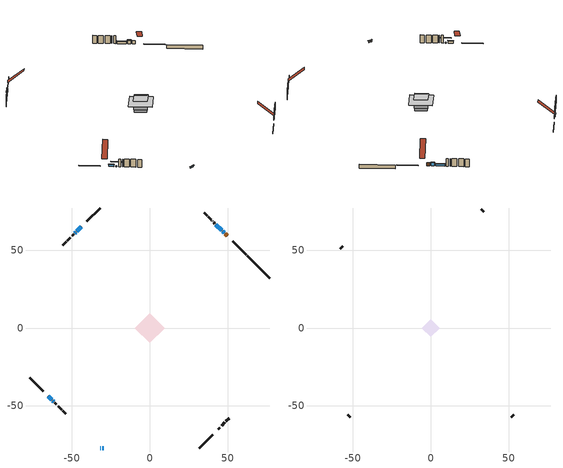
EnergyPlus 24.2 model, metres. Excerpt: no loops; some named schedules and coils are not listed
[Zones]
conditioned space
 floor outside (Floor1 construction): -1.64,0 0,1.64 1.64,0 0,-1.64 z0.91
 floor adiabatic (AdiabaticFloorConstruction): -9.57,0 0,9.57 9.57,0 0,-9.57 z3.35
 floor foundation (Slab1 construction): -5.02,0 0,5.02 5.02,0 0,-5.02 z-1.5
 floor foundation (Slab2 construction): -5.4,0 0,5.4 5.4,0 0,-5.4 z0
 wall outside (RimJoist1 construction): 31.9,-77.02 40.49,-68.43 / -77.02,-31.9 -68.43,-40.49 / -31.9,77.02 -40.49,68.43 / 61.82,47.1 53.23,55.69 z0.91:1.21
 wall outside (AdiabaticWallConstruction 1): 49.8,59.13 48.49,60.43 z0.91:2.94
 wall outside (AdiabaticWallConstruction): -31.9,-77.02 -31.34,-77.02 z0.91:1.73; 47.84,61.09 46.76,62.16 z0.91:2.97; -43.93,64.99 -46.8,62.12 / -64.99,-43.93 -62.84,-46.08 / 46.1,62.82 42.51,66.41 z0.91:2.13; -47.45,61.47 -48.03,60.89 / -62.19,-46.74 -61.61,-47.32 z0.91:1.42; -30.42,-77.02 -29.5,-77.02 z0.91:1.83
 wall outside (Wall1 construction): 43.93,-64.99 44.86,-64.06 / -60.95,-47.97 -60.02,-48.9 / -48.69,60.23 -49.62,59.3 / 41.86,67.07 40.92,68 z0.91:5.79
 wall outside (Wall2 construction): 45.52,-63.41 45.6,-63.32 / -59.36,-49.56 -59.28,-49.65 / -50.28,58.65 -50.36,58.56 / 40.27,68.65 40.18,68.74 z0.91:5.79
 wall outside (Wall3 construction): 46.26,-62.66 48.27,-60.65 / -58.62,-50.3 -56.61,-52.31 / -51.02,57.9 -53.03,55.89 / 39.52,69.4 37.51,71.41 z0.91:5.79
 wall outside (Wall4 construction): 48.93,-59.99 50.96,-57.96 / -55.95,-52.97 -53.92,-55.01 / -53.69,55.23 -55.72,53.2 / 36.86,72.07 34.82,74.1 z0.91:5.79
 wall foundation (FoundationWall1 construction): 77.02,31.9 62.48,46.44 z-1.5:0.91
 window (WindowConstruction 6): -31.9,-77.02 -31.34,-77.02 z0.91:1.72
 window (WindowConstruction 3): 47.84,61.09 46.76,62.16 z0.91:2.97
 window (WindowConstruction 4): -43.93,64.99 -46.8,62.12 z0.91:2.13
 window (WindowConstruction 5): -47.46,61.47 -48.03,60.89 z0.91:1.42
 window (WindowConstruction 7): -30.42,-77.02 -29.5,-77.02 z0.91:1.82
 window (WindowConstruction): -64.99,-43.93 -62.84,-46.08 z0.91:2.13
 window (WindowConstruction 1): -62.18,-46.74 -61.61,-47.31 z0.91:1.42
 window (WindowConstruction 2): 46.1,62.82 42.51,66.41 z0.91:2.13
 door (Door): 49.8,59.13 48.49,60.43 z0.91:2.94
 ceiling adiabatic (AdiabaticFloorConstruction): 0,-9.57 9.57,0 0,9.57 -9.57,0 z3.35
attic - vented
 floor to conditioned space (Floor2 construction Reversed): -5.65,0 0,5.65 5.65,0 0,-5.65 z5.79; -5.05,0 0,5.05 5.05,0 0,-5.05 z5.79
 wall outside (Wall5 construction): 51.62,-57.3 53.23,-55.7 / -53.26,-55.66 -51.65,-57.27 / -56.38,52.54 -57.99,50.94 / 34.16,74.76 32.56,76.36 z0.91:5.79
 roof outside (Roof1 construction): 43.27,-65.65,5.79 36.74,-59.12,13.48 34.62,-61.25,13.48 41.15,-67.78,5.79; -65.65,-43.27,5.79 -59.12,-36.74,13.48 -61.25,-34.62,13.48 -67.78,-41.15,5.79; -43.27,65.65,5.79 -36.74,59.12,13.48 -34.62,61.25,13.48 -41.15,67.78,5.79; 50.45,58.47,5.79 43.92,51.94,13.48 46.05,49.82,13.48 52.58,56.35,5.79
shading: -31.05,-77.02 -32.2,-77.02 -32.2,-77.32 -31.05,-77.32 z2.02; 46.55,62.37 48.05,60.87 48.37,61.2 46.87,62.7 z3.27; -47.01,61.91 -43.72,65.21 -44.04,65.53 -47.34,62.24 z2.43; -49.97,58.95 -45.52,63.4 -45.84,63.73 -50.29,59.28 z4.16; -29.2,-77.02 -30.71,-77.02 -30.71,-77.32 -29.2,-77.32 z2.12; -62.63,-46.29 -65.21,-43.72 -65.53,-44.04 -62.96,-46.62 z2.43; -59.67,-49.25 -64.12,-44.8 -64.45,-45.13 -60,-49.58 z4.16; 42.3,66.62 46.31,62.61 46.64,62.93 42.63,66.95 z2.43
[Building]
Building 1: Terrain=Suburbs
[Site:Location]
Montreal Mirabel Intl AP_QC: Latitude {deg}=45.68; Longitude {deg}=-74.03; Time Zone {hr}=-5; Elevation {m}=82; Keep Site Location Information=Yes
[Site:GroundTemperature:Shallow]
0.642858, -1.75623, -1.94836, -0.80987, 3.76054, 8.30966, 12.2535, 14.7518, 14.9641, 12.9321, 9.08883, 4.67926
[Site:WaterMainsTemperature]
Calculation Method=Schedule; Temperature Schedule=mains temperature schedule
[Material] Roughness=Rough; Thermal Absorptance=0.9
Name | Thickness {m} | Conductivity {W/m-K} | Density {kg/m3} | Specific Heat {J/kg-K} | Solar Absorptance | Visible Absorptance
asphalt or fiberglass shingles | 0.00635 | 0.162714 | 1121.4 | 1465.45 | 0.84 | 0.84
ceiling stud and cavity | 0.1397 | 0.0760664 | 65.682 | 1177.47 | 0.7 | 0.7
concrete 4.0 in. | 0.1016 | 1.803125 | 2242.8 | 837.4 | 0.7 | 0.7
concrete 8.0 in. | 0.2032 | 1.803125 | 2242.8 | 837.4 | 0.7 | 0.7
door material | 0.04445 | 0.0451087 | 512.64 | 1214.23 | 0.7 | 0.7
exterior vertical ins | 0.0410211 | 0.029427 | 32.04 | 1214.23 | 0.7 | 0.7
floor covering | 0.0127 | 0.0433444 | 54.468 | 1339.84 | 0.6 | 0.6
floor rigid ins | 0.103632 | 0.029427 | 32.04 | 1214.23 | 0.7 | 0.7
floor rigid ins 1; wall rigid ins 1 | 0.512978 | 0.029427 | 32.04 | 1214.23 | 0.7 | 0.7
floor stud and cavity | 0.1397 | 0.240273 | 92.3553 | 1139.71 | 0.7 | 0.7
floor stud and cavity 1 | 0.1397 | 1.75129 | 37.0049 | 1207.88 | 0.7 | 0.7
furniture material conditioned space 1 | 0.1524 | 0.115458 | 640.8 | 1214.23 | 0.6 | 0.6
gypsum board | 0.0127 | 0.160291 | 801 | 837.4 | 0.6 | 0.6
gypsum board 1 | 0.0127 | 0.160291 | 801 | 837.4 | 0.7 | 0.7
osb sheathing 0.5 in. | 0.0127 | 0.115458 | 512.64 | 1214.23 | 0.7 | 0.7
osb sheathing 0.75 in. | 0.01905 | 0.115458 | 512.64 | 1214.23 | 0.7 | 0.7
osb sheathing 2.0 in. | 0.0508 | 0.115458 | 512.64 | 1214.23 | 0.7 | 0.7
rim joist rigid ins; wall rigid ins | 0.051816 | 0.029427 | 32.04 | 1214.23 | 0.7 | 0.7
rim joist stud and cavity | 0.0508 | 0.0380316 | 125.044 | 1163.47 | 0.6 | 0.6
wall stud and cavity | 0.1397 | 0.158362 | 139.0536 | 1170.24 | 0.7 | 0.7
wall stud and cavity 1 | 0.1397 | 0.374252 | 139.0536 | 1170.24 | 0.7 | 0.7
wall stud and cavity 2 | 0.1397 | 0.157419 | 139.0536 | 1170.24 | 0.7 | 0.7
wall stud and cavity 3 | 0.1397 | 0.157732 | 139.0536 | 1170.24 | 0.7 | 0.7
wall stud and cavity 4 | 0.0889 | 6.1454 | 50.32683 | 1063.81 | 0.6 | 0.6
wall stud and cavity 5 | 0.0889 | 0.380278 | 52.3479 | 1209.89 | 0.7 | 0.7
wall stud and cavity 6 | 0.0889 | 0.391764 | 83.0341 | 1211.67 | 0.7 | 0.7
wood siding | 0.0254 | 0.102417 | 544.68 | 1172.36 | 0 | 0
wood siding 1 | 0.00254 | 0.102417 | 544.68 | 1172.36 | 0 | 0
wood siding 2; wood siding 3; wood siding 4 | 0.0254 | 0.102417 | 544.68 | 1172.36 | 0.7 | 0.7
[WindowMaterial:SimpleGlazingSystem]
Name | U-Factor {W/m2-K} | Solar Heat Gain Coefficient
WindowMaterial | 2.94518 | 0.59
WindowMaterial 1 | 3.01672 | 0.47
WindowMaterial 2 | 2.90203 | 0.65
WindowMaterial 3 | 2.99117 | 0.59
WindowMaterial 4 | 3.00764 | 0.58
[Construction]
AdiabaticFloorConstruction: floor stud and cavity 1, floor rigid ins 1, osb sheathing 0.75 in., floor covering
AdiabaticWallConstruction: wood siding 3, wall rigid ins 1, wall stud and cavity 5, gypsum board
AdiabaticWallConstruction 1: wood siding 4, wall rigid ins 1, wall stud and cavity 5, gypsum board
Door: door material
Floor1 construction: floor stud and cavity, floor rigid ins, osb sheathing 0.75 in., floor covering
Floor2 construction Reversed: gypsum board, ceiling stud and cavity
FoundationWall1 construction: concrete 8.0 in., gypsum board 1
furniture construction conditioned space 1: furniture material conditioned space 1
PartitionWallConstruction: gypsum board, wall stud and cavity 6, gypsum board
RimJoist1 construction: wood siding 2, rim joist rigid ins, osb sheathing 2.0 in., rim joist stud and cavity
Roof1 construction: asphalt or fiberglass shingles
Slab1 construction; Slab2 construction: concrete 4.0 in.
Wall1 construction: wood siding, wall rigid ins, osb sheathing 0.5 in., wall stud and cavity, gypsum board
Wall2 construction: wood siding, wall rigid ins, osb sheathing 0.5 in., wall stud and cavity 1, gypsum board
Wall3 construction: wood siding, wall rigid ins, osb sheathing 0.5 in., wall stud and cavity 2, gypsum board
Wall4 construction: wood siding, wall rigid ins, osb sheathing 0.5 in., wall stud and cavity 3, gypsum board
Wall5 construction: wood siding 1, wall stud and cavity 4
WindowConstruction; WindowConstruction 2; WindowConstruction 4: WindowMaterial
WindowConstruction 1; WindowConstruction 5: WindowMaterial 1
WindowConstruction 3: WindowMaterial 2
WindowConstruction 6: WindowMaterial 3
WindowConstruction 7: WindowMaterial 4
[Zone] Multiplier=1; Part of Total Floor Area=Yes
Name | Volume {m3}
attic - vented | 131.377
conditioned space | 583.9
[Space]
Name | Zone | Volume {m3}
attic - vented 1 | attic - vented | 131.377
conditioned space 1 | conditioned space | 583.9
[ZoneInfiltration:EffectiveLeakageArea]
infil attic - vented 1: Zone or Space=attic - vented 1; Schedule=Always On Discrete; Effective Air Leakage Area {cm2}=5302.15; Stack Coefficient=0.000874142; Wind Coefficient=1.99761e-05
[ZoneMixing]
whole house fan mix: Zone or Space=attic - vented; Schedule=Always On Continuous; Design Flow Rate Calculation Method=Flow/Zone; Design Flow Rate {m3/s}=0; Source Zone or Space=conditioned space
[SurfaceProperty:ExposedFoundationPerimeter] Exposed Perimeter Calculation Method=TotalExposedPerimeter
Name | Total Exposed Perimeter {m}
Slab1 | 20.565
Slab2 | 22.546
[InternalMass] Zone or ZoneList=conditioned space; Space or SpaceList=conditioned space 1
Name | Construction | Surface Area {m2}
furniture mass conditioned space 1 | furniture construction conditioned space 1 | 118.946
partition wall mass | PartitionWallConstruction | 297.366
[Lights]
interior lighting: Zone or ZoneList or Space or SpaceList=conditioned space 1; Schedule=interior lighting schedule; Design Level Calculation Method=LightingLevel; Lighting Level {W}=343.2; Return Air Fraction=0; Fraction Radiant=0.6; Fraction Visible=0.2; Fraction Replaceable=1
[People]
occupants: Zone or ZoneList or Space or SpaceList=conditioned space 1; Number of People Schedule=occupants schedule; Number of People Calculation Method=People; Number of People=3; Fraction Radiant=0.314171; Sensible Heat Fraction=0.56303; Activity Level Schedule=occupants activity schedule; Carbon Dioxide Generation Rate {m3/s-W}=0; Enable ASHRAE 55 Comfort Warnings=No; Mean Radiant Temperature Calculation Type=EnclosureAveraged
[ElectricEquipment] Zone or ZoneList or Space or SpaceList=conditioned space 1; Design Level Calculation Method=EquipmentLevel
Name | Schedule | Design Level {W} | Fraction Latent | Fraction Radiant | Fraction Lost
clothes dryer | clothes dryer schedule | 140.772 | 0.015 | 0.081 | 0.85
clothes washer | clothes washer schedule | 32.1985 | 0.03 | 0.162 | 0.7
cooking range | cooking range schedule | 215.147 | 0.08 | 0.432 | 0.2
dishwasher | dishwasher schedule | 66.8632 | 0.3 | 0.18 | 0.4
fridge | fridge schedule | 72.9452 | 0 | 0.6 | 0
mech vent house fan | mech vent house fan schedule | 125 | 0 | 0 | 0.5
mech vent house fan cfis | mech vent house fan cfis schedule | 0 | 0 | 0 | 0
misc plug loads | misc plug loads schedule | 494.7 | 0.045 | 0.513 | 0.1
whole house fan | Always On Discrete | 0 | 0 | 0 | 1
[OtherEquipment] Zone or ZoneList or Space or SpaceList=conditioned space 1; Design Level Calculation Method=EquipmentLevel
Name | Fuel Type | Schedule | Design Level {W} | Fraction Latent | Fraction Radiant | Fraction Lost
clothes dryer 1 | Electricity | clothes dryer schedule | 0 | 0.015 | 0.081 | 0.85
cooking range 1 | Electricity | cooking range schedule | 0 | 0.08 | 0.432 | 0.2
general water use latent | None | general water use schedule | 62.594 | 1 | 0 | 0
general water use sensible | None | general water use schedule | -61.6891 | 0 | 0.6 | 0
mech vent house fan latent load | None | Always On Discrete | 0 | 1 | 0 | 0
mech vent house fan sensible load | None | Always On Discrete | 0 | 0 | 0 | 0
water heater energy adjustment1 | Electricity | Always On Discrete | 0.01 | 0 | 0 | 1
[ZoneInfiltration:DesignFlowRate] Zone or ZoneList or Space or SpaceList=conditioned space 1; Schedule=Always On Discrete; Design Flow Rate Calculation Method=Flow/Zone; Design Flow Rate {m3/s}=0
infil flow; natural vent flow; whole house fan flow
[ZoneControl:Thermostat]
conditioned space Thermostat: Zone or ZoneList=conditioned space; Control Type Schedule=conditioned space Thermostat Schedule; Control 1=conditioned space temperature setpoint; Temperature Difference Between Cutout And Setpoint {deltaC}=0
[ThermostatSetpoint:DualSetpoint]
conditioned space temperature setpoint: Heating Setpoint Temperature Schedule=heating setpoint; Cooling Setpoint Temperature Schedule=cooling setpoint
[AirLoopHVAC:UnitarySystem]
unit heater unitary system: Control Type=Load; Controlling Zone or Thermostat Location=conditioned space; Dehumidification Control Type=None; Availability Schedule=Always On Discrete; Supply Fan=unit heater supply fan; Fan Placement=BlowThrough; Supply Air Fan Operating Mode Schedule=unit heater auto fan schedule; Heating Coil=unit heater htg coil; DX Heating Coil Sizing Ratio=1; Use DOAS DX Cooling Coil=No; Minimum Supply Air Temperature {C}=2; Latent Load Control=SensibleOnlyLoadControl; Cooling Supply Air Flow Rate Method=None; Heating Supply Air Flow Rate Method=SupplyAirFlowRate; Heating Supply Air Flow Rate {m3/s}=0.00141584; No Load Supply Air Flow Rate Method=SupplyAirFlowRate; No Load Supply Air Flow Rate {m3/s}=0; No Load Supply Air Flow Rate Control Set To Low Speed=Yes; Maximum Supply Air Temperature {C}=48.8889; Maximum Outdoor Dry-Bulb Temperature for Supplemental Heater Operation {C}=21; Ancillary On-Cycle Electric Power {W}=0; Ancillary Off-Cycle Electric Power {W}=0
[Zone equipment]
conditioned space: electric baseboard, unit heater unitary system
[Foundation:Kiva] Initial Indoor Air Temperature {C}=21; Wall Depth Below Slab {m}=0.2032
Name | Wall Height Above Grade {m} | Custom Block Material Name 1 | Custom Block Depth 1 {m} | Custom Block X Position 1 {m} | Custom Block Z Position 1 {m}
Foundation Kiva 1 | 0.90998 | exterior vertical ins | 2.40999 | 0.2159 | 0
Foundation Kiva 2 | 0.1016
[Foundation:Kiva:Settings]
Soil Conductivity {W/m-K}=0.849921; Soil Density {kg/m3}=1842.3; Soil Specific Heat {J/kg-K}=418.7; Ground Solar Absorptivity=0.9; Ground Thermal Absorptivity=0.9; Ground Surface Roughness {m}=0.03; Far-Field Width {m}=40; Deep-Ground Boundary Condition=ZeroFlux; Deep-Ground Depth {m}=40; Minimum Cell Dimension {m}=0.2; Maximum Cell Growth Coefficient=3; Simulation Timestep=Timestep
[Exterior:Lights]
exterior lighting: Schedule=exterior lighting schedule; Design Level {W}=75.6
[EnergyManagementSystem:Sensor] Output:Variable or Output:Meter Index Key=conditioned space
Name | Output:Variable or Output:Meter
conditioned_space_clg_unmet_s | Zone Cooling Setpoint Not Met Time
conditioned_space_htg_unmet_s | Zone Heating Setpoint Not Met Time
fridge_tin_s; tin_s; tin_s_1 | Zone Mean Air Temperature
tout_s | Zone Outdoor Air Drybulb Temperature
win_s | Zone Air Humidity Ratio
[Schedule:Constant]
Name | Hourly Value
Always On Continuous; mech vent house fan schedule; mech vent house fan cfis schedule; Always On Discrete | 1
occupants activity schedule | 117.228
fridge schedule; unit heater auto fan schedule | 0
[Schedule:Week:Daily]
interior lighting schedule Week Rule - Jan1-Jan27: interior lighting schedule day, interior lighting schedule day, interior lighting schedule day, interior lighting schedule day, interior lighting schedule day, interior lighting schedule day, interior lighting schedule day, interior lighting schedule default day, interior lighting schedule default day, interior lighting schedule default day, interior lighting schedule default day, interior lighting schedule default day
interior lighting schedule Week Rule - Jan28-Feb3: interior lighting schedule day, interior lighting schedule day, interior lighting schedule day, interior lighting schedule day, interior lighting schedule day 1, interior lighting schedule day 1, interior lighting schedule day 1, interior lighting schedule default day, interior lighting schedule default day, interior lighting schedule default day, interior lighting schedule default day, interior lighting schedule default day
interior lighting schedule Week Rule - Feb4-Feb24: interior lighting schedule day 1, interior lighting schedule day 1, interior lighting schedule day 1, interior lighting schedule day 1, interior lighting schedule day 1, interior lighting schedule day 1, interior lighting schedule day 1, interior lighting schedule default day, interior lighting schedule default day, interior lighting schedule default day, interior lighting schedule default day, interior lighting schedule default day
interior lighting schedule Week Rule - Feb25-Mar3: interior lighting schedule day 1, interior lighting schedule day 1, interior lighting schedule day 1, interior lighting schedule day 1, interior lighting schedule day 2, interior lighting schedule day 2, interior lighting schedule day 2, interior lighting schedule default day, interior lighting schedule default day, interior lighting schedule default day, interior lighting schedule default day, interior lighting schedule default day
interior lighting schedule Week Rule - Mar4-Mar31: interior lighting schedule day 2, interior lighting schedule day 2, interior lighting schedule day 2, interior lighting schedule day 2, interior lighting schedule day 2, interior lighting schedule day 2, interior lighting schedule day 2, interior lighting schedule default day, interior lighting schedule default day, interior lighting schedule default day, interior lighting schedule default day, interior lighting schedule default day
interior lighting schedule Week Rule - Apr1-Apr28: interior lighting schedule day 3, interior lighting schedule day 3, interior lighting schedule day 3, interior lighting schedule day 3, interior lighting schedule day 3, interior lighting schedule day 3, interior lighting schedule day 3, interior lighting schedule default day, interior lighting schedule default day, interior lighting schedule default day, interior lighting schedule default day, interior lighting schedule default day
interior lighting schedule Week Rule - Apr29-May5: interior lighting schedule day 3, interior lighting schedule day 3, interior lighting schedule day 4, interior lighting schedule day 4, interior lighting schedule day 4, interior lighting schedule day 4, interior lighting schedule day 4, interior lighting schedule default day, interior lighting schedule default day, interior lighting schedule default day, interior lighting schedule default day, interior lighting schedule default day
interior lighting schedule Week Rule - May6-May26: interior lighting schedule day 4, interior lighting schedule day 4, interior lighting schedule day 4, interior lighting schedule day 4, interior lighting schedule day 4, interior lighting schedule day 4, interior lighting schedule day 4, interior lighting schedule default day, interior lighting schedule default day, interior lighting schedule default day, interior lighting schedule default day, interior lighting schedule default day
interior lighting schedule Week Rule - May27-Jun2: interior lighting schedule day 4, interior lighting schedule day 4, interior lighting schedule day 4, interior lighting schedule day 4, interior lighting schedule day 4, interior lighting schedule day 5, interior lighting schedule day 5, interior lighting schedule default day, interior lighting schedule default day, interior lighting schedule default day, interior lighting schedule default day, interior lighting schedule default day
interior lighting schedule Week Rule - Jun3-Jun30: interior lighting schedule day 5, interior lighting schedule day 5, interior lighting schedule day 5, interior lighting schedule day 5, interior lighting schedule day 5, interior lighting schedule day 5, interior lighting schedule day 5, interior lighting schedule default day, interior lighting schedule default day, interior lighting schedule default day, interior lighting schedule default day, interior lighting schedule default day
interior lighting schedule Week Rule - Jul1-Jul28: interior lighting schedule day 6, interior lighting schedule day 6, interior lighting schedule day 6, interior lighting schedule day 6, interior lighting schedule day 6, interior lighting schedule day 6, interior lighting schedule day 6, interior lighting schedule default day, interior lighting schedule default day, interior lighting schedule default day, interior lighting schedule default day, interior lighting schedule default day
interior lighting schedule Week Rule - Jul29-Aug4: interior lighting schedule day 6, interior lighting schedule day 6, interior lighting schedule day 6, interior lighting schedule day 7, interior lighting schedule day 7, interior lighting schedule day 7, interior lighting schedule day 7, interior lighting schedule default day, interior lighting schedule default day, interior lighting schedule default day, interior lighting schedule default day, interior lighting schedule default day
interior lighting schedule Week Rule - Aug5-Aug25: interior lighting schedule day 7, interior lighting schedule day 7, interior lighting schedule day 7, interior lighting schedule day 7, interior lighting schedule day 7, interior lighting schedule day 7, interior lighting schedule day 7, interior lighting schedule default day, interior lighting schedule default day, interior lighting schedule default day, interior lighting schedule default day, interior lighting schedule default day
interior lighting schedule Week Rule - Aug26-Sep1: interior lighting schedule day 7, interior lighting schedule day 7, interior lighting schedule day 7, interior lighting schedule day 7, interior lighting schedule day 7, interior lighting schedule day 7, interior lighting schedule day 8, interior lighting schedule default day, interior lighting schedule default day, interior lighting schedule default day, interior lighting schedule default day, interior lighting schedule default day
interior lighting schedule Week Rule - Sep2-Sep29: interior lighting schedule day 8, interior lighting schedule day 8, interior lighting schedule day 8, interior lighting schedule day 8, interior lighting schedule day 8, interior lighting schedule day 8, interior lighting schedule day 8, interior lighting schedule default day, interior lighting schedule default day, interior lighting schedule default day, interior lighting schedule default day, interior lighting schedule default day
interior lighting schedule Week Rule - Sep30-Oct6: interior lighting schedule day 8, interior lighting schedule day 9, interior lighting schedule day 9, interior lighting schedule day 9, interior lighting schedule day 9, interior lighting schedule day 9, interior lighting schedule day 9, interior lighting schedule default day, interior lighting schedule default day, interior lighting schedule default day, interior lighting schedule default day, interior lighting schedule default day
interior lighting schedule Week Rule - Oct7-Oct27: interior lighting schedule day 9, interior lighting schedule day 9, interior lighting schedule day 9, interior lighting schedule day 9, interior lighting schedule day 9, interior lighting schedule day 9, interior lighting schedule day 9, interior lighting schedule default day, interior lighting schedule default day, interior lighting schedule default day, interior lighting schedule default day, interior lighting schedule default day
interior lighting schedule Week Rule - Oct28-Nov3: interior lighting schedule day 9, interior lighting schedule day 9, interior lighting schedule day 9, interior lighting schedule day 9, interior lighting schedule day 10, interior lighting schedule day 10, interior lighting schedule day 10, interior lighting schedule default day, interior lighting schedule default day, interior lighting schedule default day, interior lighting schedule default day, interior lighting schedule default day
interior lighting schedule Week Rule - Nov4-Nov24: interior lighting schedule day 10, interior lighting schedule day 10, interior lighting schedule day 10, interior lighting schedule day 10, interior lighting schedule day 10, interior lighting schedule day 10, interior lighting schedule day 10, interior lighting schedule default day, interior lighting schedule default day, interior lighting schedule default day, interior lighting schedule default day, interior lighting schedule default day
interior lighting schedule Week Rule - Nov25-Dec1: interior lighting schedule day 10, interior lighting schedule day 10, interior lighting schedule day 10, interior lighting schedule day 10, interior lighting schedule day 10, interior lighting schedule day 10, interior lighting schedule day 11, interior lighting schedule default day, interior lighting schedule default day, interior lighting schedule default day, interior lighting schedule default day, interior lighting schedule default day
interior lighting schedule Week Rule - Dec2-Dec31: interior lighting schedule day 11, interior lighting schedule day 11, interior lighting schedule day 11, interior lighting schedule day 11, interior lighting schedule day 11, interior lighting schedule day 11, interior lighting schedule day 11, interior lighting schedule default day, interior lighting schedule default day, interior lighting schedule default day, interior lighting schedule default day, interior lighting schedule default day
occupants schedule Week Rule - Jan1-Dec31: occupants schedule day, occupants schedule day, occupants schedule day, occupants schedule day, occupants schedule day, occupants schedule day, occupants schedule day, occupants schedule default day, occupants schedule default day, occupants schedule default day, occupants schedule default day, occupants schedule default day
clothes dryer schedule Week Rule - Jan1-Dec31: clothes dryer schedule day, clothes dryer schedule day, clothes dryer schedule day, clothes dryer schedule day, clothes dryer schedule day, clothes dryer schedule day, clothes dryer schedule day, clothes dryer schedule default day, clothes dryer schedule default day, clothes dryer schedule default day, clothes dryer schedule default day, clothes dryer schedule default day
clothes washer schedule Week Rule - Jan1-Dec31: clothes washer schedule day, clothes washer schedule day, clothes washer schedule day, clothes washer schedule day, clothes washer schedule day, clothes washer schedule day, clothes washer schedule day, clothes washer schedule default day, clothes washer schedule default day, clothes washer schedule default day, clothes washer schedule default day, clothes washer schedule default day
cooking range schedule Week Rule - Jan1-Dec31: cooking range schedule day, cooking range schedule day, cooking range schedule day, cooking range schedule day, cooking range schedule day, cooking range schedule day, cooking range schedule day, cooking range schedule default day, cooking range schedule default day, cooking range schedule default day, cooking range schedule default day, cooking range schedule default day
dishwasher schedule Week Rule - Jan1-Dec31: dishwasher schedule day, dishwasher schedule day, dishwasher schedule day, dishwasher schedule day, dishwasher schedule day, dishwasher schedule day, dishwasher schedule day, dishwasher schedule default day, dishwasher schedule default day, dishwasher schedule default day, dishwasher schedule default day, dishwasher schedule default day
misc plug loads schedule Week Rule - Jan1-Dec31: misc plug loads schedule day, misc plug loads schedule day, misc plug loads schedule day, misc plug loads schedule day, misc plug loads schedule day, misc plug loads schedule day, misc plug loads schedule day, misc plug loads schedule default day, misc plug loads schedule default day, misc plug loads schedule default day, misc plug loads schedule default day, misc plug loads schedule default day
general water use schedule Week Rule - Jan1-Dec31: general water use schedule day, general water use schedule day, general water use schedule day, general water use schedule day, general water use schedule day, general water use schedule day, general water use schedule day, general water use schedule default day, general water use schedule default day, general water use schedule default day, general water use schedule default day, general water use schedule default day
exterior lighting schedule Week Rule - Jan1-Jan27: exterior lighting schedule day, exterior lighting schedule day, exterior lighting schedule day, exterior lighting schedule day, exterior lighting schedule day, exterior lighting schedule day, exterior lighting schedule day, exterior lighting schedule default day, exterior lighting schedule default day, exterior lighting schedule default day, exterior lighting schedule default day, exterior lighting schedule default day
exterior lighting schedule Week Rule - Jan28-Feb3: exterior lighting schedule day, exterior lighting schedule day, exterior lighting schedule day, exterior lighting schedule day, exterior lighting schedule day 1, exterior lighting schedule day 1, exterior lighting schedule day 1, exterior lighting schedule default day, exterior lighting schedule default day, exterior lighting schedule default day, exterior lighting schedule default day, exterior lighting schedule default day
exterior lighting schedule Week Rule - Feb4-Feb24: exterior lighting schedule day 1, exterior lighting schedule day 1, exterior lighting schedule day 1, exterior lighting schedule day 1, exterior lighting schedule day 1, exterior lighting schedule day 1, exterior lighting schedule day 1, exterior lighting schedule default day, exterior lighting schedule default day, exterior lighting schedule default day, exterior lighting schedule default day, exterior lighting schedule default day
exterior lighting schedule Week Rule - Feb25-Mar3: exterior lighting schedule day 1, exterior lighting schedule day 1, exterior lighting schedule day 1, exterior lighting schedule day 1, exterior lighting schedule day 2, exterior lighting schedule day 2, exterior lighting schedule day 2, exterior lighting schedule default day, exterior lighting schedule default day, exterior lighting schedule default day, exterior lighting schedule default day, exterior lighting schedule default day
exterior lighting schedule Week Rule - Mar4-Mar31: exterior lighting schedule day 2, exterior lighting schedule day 2, exterior lighting schedule day 2, exterior lighting schedule day 2, exterior lighting schedule day 2, exterior lighting schedule day 2, exterior lighting schedule day 2, exterior lighting schedule default day, exterior lighting schedule default day, exterior lighting schedule default day, exterior lighting schedule default day, exterior lighting schedule default day
exterior lighting schedule Week Rule - Apr1-Apr28: exterior lighting schedule day 3, exterior lighting schedule day 3, exterior lighting schedule day 3, exterior lighting schedule day 3, exterior lighting schedule day 3, exterior lighting schedule day 3, exterior lighting schedule day 3, exterior lighting schedule default day, exterior lighting schedule default day, exterior lighting schedule default day, exterior lighting schedule default day, exterior lighting schedule default day
exterior lighting schedule Week Rule - Apr29-May5: exterior lighting schedule day 3, exterior lighting schedule day 3, exterior lighting schedule day 4, exterior lighting schedule day 4, exterior lighting schedule day 4, exterior lighting schedule day 4, exterior lighting schedule day 4, exterior lighting schedule default day, exterior lighting schedule default day, exterior lighting schedule default day, exterior lighting schedule default day, exterior lighting schedule default day
exterior lighting schedule Week Rule - May6-May26: exterior lighting schedule day 4, exterior lighting schedule day 4, exterior lighting schedule day 4, exterior lighting schedule day 4, exterior lighting schedule day 4, exterior lighting schedule day 4, exterior lighting schedule day 4, exterior lighting schedule default day, exterior lighting schedule default day, exterior lighting schedule default day, exterior lighting schedule default day, exterior lighting schedule default day
exterior lighting schedule Week Rule - May27-Jun2: exterior lighting schedule day 4, exterior lighting schedule day 4, exterior lighting schedule day 4, exterior lighting schedule day 4, exterior lighting schedule day 4, exterior lighting schedule day 5, exterior lighting schedule day 5, exterior lighting schedule default day, exterior lighting schedule default day, exterior lighting schedule default day, exterior lighting schedule default day, exterior lighting schedule default day
exterior lighting schedule Week Rule - Jun3-Jun30: exterior lighting schedule day 5, exterior lighting schedule day 5, exterior lighting schedule day 5, exterior lighting schedule day 5, exterior lighting schedule day 5, exterior lighting schedule day 5, exterior lighting schedule day 5, exterior lighting schedule default day, exterior lighting schedule default day, exterior lighting schedule default day, exterior lighting schedule default day, exterior lighting schedule default day
exterior lighting schedule Week Rule - Jul1-Jul28: exterior lighting schedule day 6, exterior lighting schedule day 6, exterior lighting schedule day 6, exterior lighting schedule day 6, exterior lighting schedule day 6, exterior lighting schedule day 6, exterior lighting schedule day 6, exterior lighting schedule default day, exterior lighting schedule default day, exterior lighting schedule default day, exterior lighting schedule default day, exterior lighting schedule default day
exterior lighting schedule Week Rule - Jul29-Aug4: exterior lighting schedule day 6, exterior lighting schedule day 6, exterior lighting schedule day 6, exterior lighting schedule day 7, exterior lighting schedule day 7, exterior lighting schedule day 7, exterior lighting schedule day 7, exterior lighting schedule default day, exterior lighting schedule default day, exterior lighting schedule default day, exterior lighting schedule default day, exterior lighting schedule default day
exterior lighting schedule Week Rule - Aug5-Aug25: exterior lighting schedule day 7, exterior lighting schedule day 7, exterior lighting schedule day 7, exterior lighting schedule day 7, exterior lighting schedule day 7, exterior lighting schedule day 7, exterior lighting schedule day 7, exterior lighting schedule default day, exterior lighting schedule default day, exterior lighting schedule default day, exterior lighting schedule default day, exterior lighting schedule default day
exterior lighting schedule Week Rule - Aug26-Sep1: exterior lighting schedule day 7, exterior lighting schedule day 7, exterior lighting schedule day 7, exterior lighting schedule day 7, exterior lighting schedule day 7, exterior lighting schedule day 7, exterior lighting schedule day 8, exterior lighting schedule default day, exterior lighting schedule default day, exterior lighting schedule default day, exterior lighting schedule default day, exterior lighting schedule default day
exterior lighting schedule Week Rule - Sep2-Sep29: exterior lighting schedule day 8, exterior lighting schedule day 8, exterior lighting schedule day 8, exterior lighting schedule day 8, exterior lighting schedule day 8, exterior lighting schedule day 8, exterior lighting schedule day 8, exterior lighting schedule default day, exterior lighting schedule default day, exterior lighting schedule default day, exterior lighting schedule default day, exterior lighting schedule default day
exterior lighting schedule Week Rule - Sep30-Oct6: exterior lighting schedule day 8, exterior lighting schedule day 9, exterior lighting schedule day 9, exterior lighting schedule day 9, exterior lighting schedule day 9, exterior lighting schedule day 9, exterior lighting schedule day 9, exterior lighting schedule default day, exterior lighting schedule default day, exterior lighting schedule default day, exterior lighting schedule default day, exterior lighting schedule default day
exterior lighting schedule Week Rule - Oct7-Oct27: exterior lighting schedule day 9, exterior lighting schedule day 9, exterior lighting schedule day 9, exterior lighting schedule day 9, exterior lighting schedule day 9, exterior lighting schedule day 9, exterior lighting schedule day 9, exterior lighting schedule default day, exterior lighting schedule default day, exterior lighting schedule default day, exterior lighting schedule default day, exterior lighting schedule default day
[Schedule:Year]
interior lighting schedule: interior lighting schedule Week Rule - Jan1-Jan27, 1, 1, 1, 27, interior lighting schedule Week Rule - Jan28-Feb3, 1, 28, 2, 3, interior lighting schedule Week Rule - Feb4-Feb24, 2, 4, 2, 24, interior lighting schedule Week Rule - Feb25-Mar3, 2, 25, 3, 3, interior lighting schedule Week Rule - Mar4-Mar31, 3, 4, 3, 31, interior lighting schedule Week Rule - Apr1-Apr28, 4, 1, 4, 28, interior lighting schedule Week Rule - Apr29-May5, 4, 29, 5, 5, interior lighting schedule Week Rule - May6-May26, 5, 6, 5, 26, interior lighting schedule Week Rule - May27-Jun2, 5, 27, 6, 2, interior lighting schedule Week Rule - Jun3-Jun30, 6, 3, 6, 30, interior lighting schedule Week Rule - Jul1-Jul28, 7, 1, 7, 28, interior lighting schedule Week Rule - Jul29-Aug4, 7, 29, 8, 4, interior lighting schedule Week Rule - Aug5-Aug25, 8, 5, 8, 25, interior lighting schedule Week Rule - Aug26-Sep1, 8, 26, 9, 1, interior lighting schedule Week Rule - Sep2-Sep29, 9, 2, 9, 29, interior lighting schedule Week Rule - Sep30-Oct6, 9, 30, 10, 6, interior lighting schedule Week Rule - Oct7-Oct27, 10, 7, 10, 27, interior lighting schedule Week Rule - Oct28-Nov3, 10, 28, 11, 3, interior lighting schedule Week Rule - Nov4-Nov24, 11, 4, 11, 24, interior lighting schedule Week Rule - Nov25-Dec1, 11, 25, 12, 1, interior lighting schedule Week Rule - Dec2-Dec31, 12, 2, 12, 31
occupants schedule: occupants schedule Week Rule - Jan1-Dec31, 1, 1, 12, 31
clothes dryer schedule: clothes dryer schedule Week Rule - Jan1-Dec31, 1, 1, 12, 31
clothes washer schedule: clothes washer schedule Week Rule - Jan1-Dec31, 1, 1, 12, 31
cooking range schedule: cooking range schedule Week Rule - Jan1-Dec31, 1, 1, 12, 31
dishwasher schedule: dishwasher schedule Week Rule - Jan1-Dec31, 1, 1, 12, 31
misc plug loads schedule: misc plug loads schedule Week Rule - Jan1-Dec31, 1, 1, 12, 31
general water use schedule: general water use schedule Week Rule - Jan1-Dec31, 1, 1, 12, 31
exterior lighting schedule: exterior lighting schedule Week Rule - Jan1-Jan27, 1, 1, 1, 27, exterior lighting schedule Week Rule - Jan28-Feb3, 1, 28, 2, 3, exterior lighting schedule Week Rule - Feb4-Feb24, 2, 4, 2, 24, exterior lighting schedule Week Rule - Feb25-Mar3, 2, 25, 3, 3, exterior lighting schedule Week Rule - Mar4-Mar31, 3, 4, 3, 31, exterior lighting schedule Week Rule - Apr1-Apr28, 4, 1, 4, 28, exterior lighting schedule Week Rule - Apr29-May5, 4, 29, 5, 5, exterior lighting schedule Week Rule - May6-May26, 5, 6, 5, 26, exterior lighting schedule Week Rule - May27-Jun2, 5, 27, 6, 2, exterior lighting schedule Week Rule - Jun3-Jun30, 6, 3, 6, 30, exterior lighting schedule Week Rule - Jul1-Jul28, 7, 1, 7, 28, exterior lighting schedule Week Rule - Jul29-Aug4, 7, 29, 8, 4, exterior lighting schedule Week Rule - Aug5-Aug25, 8, 5, 8, 25, exterior lighting schedule Week Rule - Aug26-Sep1, 8, 26, 9, 1, exterior lighting schedule Week Rule - Sep2-Sep29, 9, 2, 9, 29, exterior lighting schedule Week Rule - Sep30-Oct6, 9, 30, 10, 6, exterior lighting schedule Week Rule - Oct7-Oct27, 10, 7, 10, 27, exterior lighting schedule Week Rule - Oct28-Nov3, 10, 28, 11, 3, exterior lighting schedule Week Rule - Nov4-Nov24, 11, 4, 11, 24, exterior lighting schedule Week Rule - Nov25-Dec1, 11, 25, 12, 1, exterior lighting schedule Week Rule - Dec2-Dec31, 12, 2, 12, 31
[Schedule:Compact]
conditioned space Thermostat Schedule: Through: 12/31, For: AllDays, Until: 24:00, 4
mains temperature schedule: Through: 01/01, For: AllDays, Until: 24:00, 5.61444, Through: 01/02, For: AllDays, Until: 24:00, 5.535, Through: 01/03, For: AllDays, Until: 24:00, 5.45667, Through: 01/04, For: AllDays, Until: 24:00, 5.37944, Through: 01/05, For: AllDays, Until: 24:00, 5.30333, Through: 01/06, For: AllDays, Until: 24:00, 5.22889, Through: 01/07, For: AllDays, Until: 24:00, 5.15611, Through: 01/08, For: AllDays, Until: 24:00, 5.08389, Through: 01/09, For: AllDays, Until: 24:00, 5.01333, Through: 01/10, For: AllDays, Until: 24:00, 4.94444, Through: 01/11, For: AllDays, Until: 24:00, 4.87667, Through: 01/12, For: AllDays, Until: 24:00, 4.81056, Through: 01/13, For: AllDays, Until: 24:00, 4.74556, Through: 01/14, For: AllDays, Until: 24:00, 4.68222, Through: 01/15, For: AllDays, Until: 24:00, 4.62056, Through: 01/16, For: AllDays, Until: 24:00, 4.56, Through: 01/17, For: AllDays, Until: 24:00, 4.50111, Through: 01/18, For: AllDays, Until: 24:00, 4.44389, Through: 01/19, For: AllDays, Until: 24:00, 4.38778, Through: 01/20, For: AllDays, Until: 24:00, 4.33389, Through: 01/21, For: AllDays, Until: 24:00, 4.28111, Through: 01/22, For: AllDays, Until: 24:00, 4.23, Through: 01/23, For: AllDays, Until: 24:00, 4.18056, Through: 01/24, For: AllDays, Until: 24:00, 4.13278, Through: 01/25, For: AllDays, Until: 24:00, 4.08667, Through: 01/26, For: AllDays, Until: 24:00, 4.04222, Through: 01/27, For: AllDays, Until: 24:00, 3.99944, Through: 01/28, For: AllDays, Until: 24:00, 3.95833, Through: 01/29, For: AllDays, Until: 24:00, 3.91889, Through: 01/30, For: AllDays, Until: 24:00, 3.88111, Through: 01/31, For: AllDays, Until: 24:00, 3.845, Through: 02/01, For: AllDays, Until: 24:00, 3.81056, Through: 02/02, For: AllDays, Until: 24:00, 3.77778, Through: 02/03, For: AllDays, Until: 24:00, 3.74722, Through: 02/04, For: AllDays, Until: 24:00, 3.71833, Through: 02/05, For: AllDays, Until: 24:00, 3.69056, Through: 02/06, For: AllDays, Until: 24:00, 3.66556, Through: 02/07, For: AllDays, Until: 24:00, 3.64167, Through: 02/08, For: AllDays, Until: 24:00, 3.61944, Through: 02/09, For: AllDays, Until: 24:00, 3.59944, Through: 02/10, For: AllDays, Until: 24:00, 3.58111, Through: 02/11, For: AllDays, Until: 24:00, 3.56444, Through: 02/12, For: AllDays, Until: 24:00, 3.55, Through: 02/13, For: AllDays, Until: 24:00, 3.53667, Through: 02/14, For: AllDays, Until: 24:00, 3.52556, Through: 02/15, For: AllDays, Until: 24:00, 3.51667, Through: 02/16, For: AllDays, Until: 24:00, 3.50889, Through: 02/17, For: AllDays, Until: 24:00, 3.50333, Through: 02/18, For: AllDays, Until: 24:00, 3.49944, Through: 02/19, For: AllDays, Until: 24:00, 3.49778, Through: 02/20, For: AllDays, Until: 24:00, 3.49778, Through: 02/21, For: AllDays, Until: 24:00, 3.49944, Through: 02/22, For: AllDays, Until: 24:00, 3.50278, Through: 02/23, For: AllDays, Until: 24:00, 3.50833, Through: 02/24, For: AllDays, Until: 24:00, 3.515, Through: 02/25, For: AllDays, Until: 24:00, 3.52444, Through: 02/26, For: AllDays, Until: 24:00, 3.535, Through: 02/27, For: AllDays, Until: 24:00, 3.54778, Through: 02/28, For: AllDays, Until: 24:00, 3.56222, Through: 03/01, For: AllDays, Until: 24:00, 3.57833, Through: 03/02, For: AllDays, Until: 24:00, 3.59667, Through: 03/03, For: AllDays, Until: 24:00, 3.61667, Through: 03/04, For: AllDays, Until: 24:00, 3.63833, Through: 03/05, For: AllDays, Until: 24:00, 3.66167, Through: 03/06, For: AllDays, Until: 24:00, 3.68667, Through: 03/07, For: AllDays, Until: 24:00, 3.71389, Through: 03/08, For: AllDays, Until: 24:00, 3.74278, Through: 03/09, For: AllDays, Until: 24:00, 3.77333, Through: 03/10, For: AllDays, Until: 24:00, 3.80556, Through: 03/11, For: AllDays, Until: 24:00, 3.83944, Through: 03/12, For: AllDays, Until: 24:00, 3.87556, Through: 03/13, For: AllDays, Until: 24:00, 3.91278, Through: 03/14, For: AllDays, Until: 24:00, 3.95222, Through: 03/15, For: AllDays, Until: 24:00, 3.99278, Through: 03/16, For: AllDays, Until: 24:00, 4.03556, Through: 03/17, For: AllDays, Until: 24:00, 4.08, Through: 03/18, For: AllDays, Until: 24:00, 4.12556, Through: 03/19, For: AllDays, Until: 24:00, 4.17333, Through: 03/20, For: AllDays, Until: 24:00, 4.22278, Through: 03/21, For: AllDays, Until: 24:00, 4.27333, Through: 03/22, For: AllDays, Until: 24:00, 4.32556, Through: 03/23, For: AllDays, Until: 24:00, 4.38, Through: 03/24, For: AllDays, Until: 24:00, 4.43556, Through: 03/25, For: AllDays, Until: 24:00, 4.49222, Through: 03/26, For: AllDays, Until: 24:00, 4.55111, Through: 03/27, For: AllDays, Until: 24:00, 4.61111, Through: 03/28, For: AllDays, Until: 24:00, 4.67278, Through: 03/29, For: AllDays, Until: 24:00, 4.73611, Through: 03/30, For: AllDays, Until: 24:00, 4.80056, Through: 03/31, For: AllDays, Until: 24:00, 4.86667, Through: 04/01, For: AllDays, Until: 24:00, 4.93444, Through: 04/02, For: AllDays, Until: 24:00, 5.00333, Through: 04/03, For: AllDays, Until: 24:00, 5.07333, Through: 04/04, For: AllDays, Until: 24:00, 5.145, Through: 04/05, For: AllDays, Until: 24:00, 5.21833, Through: 04/06, For: AllDays, Until: 24:00, 5.29222, Through: 04/07, For: AllDays, Until: 24:00, 5.36778, Through: 04/08, For: AllDays, Until: 24:00, 5.445, Through: 04/09, For: AllDays, Until: 24:00, 5.52333, Through: 04/10, For: AllDays, Until: 24:00, 5.60222, Through: 04/11, For: AllDays, Until: 24:00, 5.68278, Through: 04/12, For: AllDays, Until: 24:00, 5.765, Through: 04/13, For: AllDays, Until: 24:00, 5.84778, Through: 04/14, For: AllDays, Until: 24:00, 5.93167, Through: 04/15, For: AllDays, Until: 24:00, 6.01722, Through: 04/16, For: AllDays, Until: 24:00, 6.10333, Through: 04/17, For: AllDays, Until: 24:00, 6.19056, Through: 04/18, For: AllDays, Until: 24:00, 6.27889, Through: 04/19, For: AllDays, Until: 24:00, 6.36833, Through: 04/20, For: AllDays, Until: 24:00, 6.45833, Through: 04/21, For: AllDays, Until: 24:00, 6.55, Through: 04/22, For: AllDays, Until: 24:00, 6.64222, Through: 04/23, For: AllDays, Until: 24:00, 6.735, Through: 04/24, For: AllDays, Until: 24:00, 6.82944, Through: 04/25, For: AllDays, Until: 24:00, 6.92389, Through: 04/26, For: AllDays, Until: 24:00, 7.01944, Through: 04/27, For: AllDays, Until: 24:00, 7.11611, Through: 04/28, For: AllDays, Until: 24:00, 7.21333, Through: 04/29, For: AllDays, Until: 24:00, 7.31111, Through: 04/30, For: AllDays, Until: 24:00, 7.41, Through: 05/01, For: AllDays, Until: 24:00, 7.50944, Through: 05/02, For: AllDays, Until: 24:00, 7.60889, Through: 05/03, For: AllDays, Until: 24:00, 7.71, Through: 05/04, For: AllDays, Until: 24:00, 7.81111, Through: 05/05, For: AllDays, Until: 24:00, 7.91278, Through: 05/06, For: AllDays, Until: 24:00, 8.015, Through: 05/07, For: AllDays, Until: 24:00, 8.11778, Through: 05/08, For: AllDays, Until: 24:00, 8.22056, Through: 05/09, For: AllDays, Until: 24:00, 8.32444, Through: 05/10, For: AllDays, Until: 24:00, 8.42833, Through: 05/11, For: AllDays, Until: 24:00, 8.53278, Through: 05/12, For: AllDays, Until: 24:00, 8.63722, Through: 05/13, For: AllDays, Until: 24:00, 8.74222, Through: 05/14, For: AllDays, Until: 24:00, 8.84778, Through: 05/15, For: AllDays, Until: 24:00, 8.95333, Through: 05/16, For: AllDays, Until: 24:00, 9.05889, Through: 05/17, For: AllDays, Until: 24:00, 9.165, Through: 05/18, For: AllDays, Until: 24:00, 9.27111, Through: 05/19, For: AllDays, Until: 24:00, 9.37722, Through: 05/20, For: AllDays, Until: 24:00, 9.48389, Through: 05/21, For: AllDays, Until: 24:00, 9.59, Through: 05/22, For: AllDays, Until: 24:00, 9.69667, Through: 05/23, For: AllDays, Until: 24:00, 9.80278, Through: 05/24, For: AllDays, Until: 24:00, 9.90944, Through: 05/25, For: AllDays, Until: 24:00, 10.0156, Through: 05/26, For: AllDays, Until: 24:00, 10.1217, Through: 05/27, For: AllDays, Until: 24:00, 10.2278, Through: 05/28, For: AllDays, Until: 24:00, 10.3339, Through: 05/29, For: AllDays, Until: 24:00, 10.4394, Through: 05/30, For: AllDays, Until: 24:00, 10.545, Through: 05/31, For: AllDays, Until: 24:00, 10.65, Through: 06/01, For: AllDays, Until: 24:00, 10.755, Through: 06/02, For: AllDays, Until: 24:00, 10.86, Through: 06/03, For: AllDays, Until: 24:00, 10.9639, Through: 06/04, For: AllDays, Until: 24:00, 11.0678, Through: 06/05, For: AllDays, Until: 24:00, 11.1717, Through: 06/06, For: AllDays, Until: 24:00, 11.2744, Through: 06/07, For: AllDays, Until: 24:00, 11.3772, Through: 06/08, For: AllDays, Until: 24:00, 11.4789, Through: 06/09, For: AllDays, Until: 24:00, 11.5806, Through: 06/10, For: AllDays, Until: 24:00, 11.6817, Through: 06/11, For: AllDays, Until: 24:00, 11.7822, Through: 06/12, For: AllDays, Until: 24:00, 11.8817, Through: 06/13, For: AllDays, Until: 24:00, 11.9811, Through: 06/14, For: AllDays, Until: 24:00, 12.0794, Through: 06/15, For: AllDays, Until: 24:00, 12.1772, Through: 06/16, For: AllDays, Until: 24:00, 12.2739, Through: 06/17, For: AllDays, Until: 24:00, 12.37, Through: 06/18, For: AllDays, Until: 24:00, 12.4656, Through: 06/19, For: AllDays, Until: 24:00, 12.56, Through: 06/20, For: AllDays, Until: 24:00, 12.6539, Through: 06/21, For: AllDays, Until: 24:00, 12.7467, Through: 06/22, For: AllDays, Until: 24:00, 12.8389, Through: 06/23, For: AllDays, Until: 24:00, 12.93, Through: 06/24, For: AllDays, Until: 24:00, 13.02, Through: 06/25, For: AllDays, Until: 24:00, 13.1089, Through: 06/26, For: AllDays, Until: 24:00, 13.1972, Through: 06/27, For: AllDays, Until: 24:00, 13.2839, Through: 06/28, For: AllDays, Until: 24:00, 13.37, Through: 06/29, For: AllDays, Until: 24:00, 13.455, Through: 06/30, For: AllDays, Until: 24:00, 13.5383, Through: 07/01, For: AllDays, Until: 24:00, 13.6211, Through: 07/02, For: AllDays, Until: 24:00, 13.7028, Through: 07/03, For: AllDays, Until: 24:00, 13.7828, Through: 07/04, For: AllDays, Until: 24:00, 13.8617, Through: 07/05, For: AllDays, Until: 24:00, 13.9394, Through: 07/06, For: AllDays, Until: 24:00, 14.0161, Through: 07/07, For: AllDays, Until: 24:00, 14.0911, Through: 07/08, For: AllDays, Until: 24:00, 14.165, Through: 07/09, For: AllDays, Until: 24:00, 14.2378, Through: 07/10, For: AllDays, Until: 24:00, 14.3089, Through: 07/11, For: AllDays, Until: 24:00, 14.3789, Through: 07/12, For: AllDays, Until: 24:00, 14.4472, Through: 07/13, For: AllDays, Until: 24:00, 14.5144, Through: 07/14, For: AllDays, Until: 24:00, 14.58, Through: 07/15, For: AllDays, Until: 24:00, 14.6444, Through: 07/16, For: AllDays, Until: 24:00, 14.7072, Through: 07/17, For: AllDays, Until: 24:00, 14.7683, Through: 07/18, For: AllDays, Until: 24:00, 14.8278, Through: 07/19, For: AllDays, Until: 24:00, 14.8861, Through: 07/20, For: AllDays, Until: 24:00, 14.9428, Through: 07/21, For: AllDays, Until: 24:00, 14.9978, Through: 07/22, For: AllDays, Until: 24:00, 15.0517, Through: 07/23, For: AllDays, Until: 24:00, 15.1033, Through: 07/24, For: AllDays, Until: 24:00, 15.1539, Through: 07/25, For: AllDays, Until: 24:00, 15.2028, Through: 07/26, For: AllDays, Until: 24:00, 15.2494, Through: 07/27, For: AllDays, Until: 24:00, 15.295, Through: 07/28, For: AllDays, Until: 24:00, 15.3389, Through: 07/29, For: AllDays, Until: 24:00, 15.3811, Through: 07/30, For: AllDays, Until: 24:00, 15.4211, Through: 07/31, For: AllDays, Until: 24:00, 15.46, Through: 08/01, For: AllDays, Until: 24:00, 15.4972, Through: 08/02, For: AllDays, Until: 24:00, 15.5322, Through: 08/03, For: AllDays, Until: 24:00, 15.5656, Through: 08/04, For: AllDays, Until: 24:00, 15.5978, Through: 08/05, For: AllDays, Until: 24:00, 15.6278, Through: 08/06, For: AllDays, Until: 24:00, 15.6561, Through: 08/07, For: AllDays, Until: 24:00, 15.6822, Through: 08/08, For: AllDays, Until: 24:00, 15.7072, Through: 08/09, For: AllDays, Until: 24:00, 15.73, Through: 08/10, For: AllDays, Until: 24:00, 15.7511, Through: 08/11, For: AllDays, Until: 24:00, 15.7706, Through: 08/12, For: AllDays, Until: 24:00, 15.7883, Through: 08/13, For: AllDays, Until: 24:00, 15.8039, Through: 08/14, For: AllDays, Until: 24:00, 15.8178, Through: 08/15, For: AllDays, Until: 24:00, 15.83, Through: 08/16, For: AllDays, Until: 24:00, 15.84, Through: 08/17, For: AllDays, Until: 24:00, 15.8489, Through: 08/18, For: AllDays, Until: 24:00, 15.8556, Through: 08/19, For: AllDays, Until: 24:00, 15.86, Through: 08/20, For: AllDays, Until: 24:00, 15.8633, Through: 08/21, For: AllDays, Until: 24:00, 15.8644, Through: 08/22, For: AllDays, Until: 24:00, 15.8633, Through: 08/23, For: AllDays, Until: 24:00, 15.8611, Through: 08/24, For: AllDays, Until: 24:00, 15.8567, Through: 08/25, For: AllDays, Until: 24:00, 15.8506, Through: 08/26, For: AllDays, Until: 24:00, 15.8428, Through: 08/27, For: AllDays, Until: 24:00, 15.8328, Through: 08/28, For: AllDays, Until: 24:00, 15.8211, Through: 08/29, For: AllDays, Until: 24:00, 15.8078, Through: 08/30, For: AllDays, Until: 24:00, 15.7922, Through: 08/31, For: AllDays, Until: 24:00, 15.7756, Through: 09/01, For: AllDays, Until: 24:00, 15.7567, Through: 09/02, For: AllDays, Until: 24:00, 15.7356, Through: 09/03, For: AllDays, Until: 24:00, 15.7133, Through: 09/04, For: AllDays, Until: 24:00, 15.6889, Through: 09/05, For: AllDays, Until: 24:00, 15.6628, Through: 09/06, For: AllDays, Until: 24:00, 15.635, Through: 09/07, For: AllDays, Until: 24:00, 15.6056, Through: 09/08, For: AllDays, Until: 24:00, 15.5744, Through: 09/09, For: AllDays, Until: 24:00, 15.5411, Through: 09/10, For: AllDays, Until: 24:00, 15.5061, Through: 09/11, For: AllDays, Until: 24:00, 15.47, Through: 09/12, For: AllDays, Until: 24:00, 15.4317, Through: 09/13, For: AllDays, Until: 24:00, 15.3917, Through: 09/14, For: AllDays, Until: 24:00, 15.35, Through: 09/15, For: AllDays, Until: 24:00, 15.3067, Through: 09/16, For: AllDays, Until: 24:00, 15.2617, Through: 09/17, For: AllDays, Until: 24:00, 15.215, Through: 09/18, For: AllDays, Until: 24:00, 15.1667, Through: 09/19, For: AllDays, Until: 24:00, 15.1167, Through: 09/20, For: AllDays, Until: 24:00, 15.065, Through: 09/21, For: AllDays, Until: 24:00, 15.0122, Through: 09/22, For: AllDays, Until: 24:00, 14.9572, Through: 09/23, For: AllDays, Until: 24:00, 14.9011, Through: 09/24, For: AllDays, Until: 24:00, 14.8433, Through: 09/25, For: AllDays, Until: 24:00, 14.7839, Through: 09/26, For: AllDays, Until: 24:00, 14.7233, Through: 09/27, For: AllDays, Until: 24:00, 14.6606, Through: 09/28, For: AllDays, Until: 24:00, 14.5972, Through: 09/29, For: AllDays, Until: 24:00, 14.5317, Through: 09/30, For: AllDays, Until: 24:00, 14.465, Through: 10/01, For: AllDays, Until: 24:00, 14.3967, Through: 10/02, For: AllDays, Until: 24:00, 14.3272, Through: 10/03, For: AllDays, Until: 24:00, 14.2567, Through: 10/04, For: AllDays, Until: 24:00, 14.1844, Through: 10/05, For: AllDays, Until: 24:00, 14.1106, Through: 10/06, For: AllDays, Until: 24:00, 14.0356, Through: 10/07, For: AllDays, Until: 24:00, 13.9594, Through: 10/08, For: AllDays, Until: 24:00, 13.8822, Through: 10/09, For: AllDays, Until: 24:00, 13.8033, Through: 10/10, For: AllDays, Until: 24:00, 13.7233, Through: 10/11, For: AllDays, Until: 24:00, 13.6422, Through: 10/12, For: AllDays, Until: 24:00, 13.56, Through: 10/13, For: AllDays, Until: 24:00, 13.4767, Through: 10/14, For: AllDays, Until: 24:00, 13.3922, Through: 10/15, For: AllDays, Until: 24:00, 13.3067, Through: 10/16, For: AllDays, Until: 24:00, 13.22, Through: 10/17, For: AllDays, Until: 24:00, 13.1322, Through: 10/18, For: AllDays, Until: 24:00, 13.0433, Through: 10/19, For: AllDays, Until: 24:00, 12.9533, Through: 10/20, For: AllDays, Until: 24:00, 12.8628, Through: 10/21, For: AllDays, Until: 24:00, 12.7711, Through: 10/22, For: AllDays, Until: 24:00, 12.6783, Through: 10/23, For: AllDays, Until: 24:00, 12.585, Through: 10/24, For: AllDays, Until: 24:00, 12.4906, Through: 10/25, For: AllDays, Until: 24:00, 12.395, Through: 10/26, For: AllDays, Until: 24:00, 12.2994, Through: 10/27, For: AllDays, Until: 24:00, 12.2022, Through: 10/28, For: AllDays, Until: 24:00, 12.105, Through: 10/29, For: AllDays, Until: 24:00, 12.0067, Through: 10/30, For: AllDays, Until: 24:00, 11.9078, Through: 10/31, For: AllDays, Until: 24:00, 11.8083, Through: 11/01, For: AllDays, Until: 24:00, 11.7078, Through: 11/02, For: AllDays, Until: 24:00, 11.6072, Through: 11/03, For: AllDays, Until: 24:00, 11.5056, Through: 11/04, For: AllDays, Until: 24:00, 11.4039, Through: 11/05, For: AllDays, Until: 24:00, 11.3011, Through: 11/06, For: AllDays, Until: 24:00, 11.1983, Through: 11/07, For: AllDays, Until: 24:00, 11.095, Through: 11/08, For: AllDays, Until: 24:00, 10.9911, Through: 11/09, For: AllDays, Until: 24:00, 10.8872, Through: 11/10, For: AllDays, Until: 24:00, 10.7822, Through: 11/11, For: AllDays, Until: 24:00, 10.6778, Through: 11/12, For: AllDays, Until: 24:00, 10.5722, Through: 11/13, For: AllDays, Until: 24:00, 10.4672, Through: 11/14, For: AllDays, Until: 24:00, 10.3611, Through: 11/15, For: AllDays, Until: 24:00, 10.2556, Through: 11/16, For: AllDays, Until: 24:00, 10.1494, Through: 11/17, For: AllDays, Until: 24:00, 10.0433, Through: 11/18, For: AllDays, Until: 24:00, 9.93722, Through: 11/19, For: AllDays, Until: 24:00, 9.83056, Through: 11/20, For: AllDays, Until: 24:00, 9.72444, Through: 11/21, For: AllDays, Until: 24:00, 9.61778, Through: 11/22, For: AllDays, Until: 24:00, 9.51167, Through: 11/23, For: AllDays, Until: 24:00, 9.405, Through: 11/24, For: AllDays, Until: 24:00, 9.29889, Through: 11/25, For: AllDays, Until: 24:00, 9.19278, Through: 11/26, For: AllDays, Until: 24:00, 9.08667, Through: 11/27, For: AllDays, Until: 24:00, 8.98111, Through: 11/28, For: AllDays, Until: 24:00, 8.875, Through: 11/29, For: AllDays, Until: 24:00, 8.77, Through: 11/30, For: AllDays, Until: 24:00, 8.665, Through: 12/01, For: AllDays, Until: 24:00, 8.56, Through: 12/02, For: AllDays, Until: 24:00, 8.45556, Through: 12/03, For: AllDays, Until: 24:00, 8.35111, Through: 12/04, For: AllDays, Until: 24:00, 8.24778, Through: 12/05, For: AllDays, Until: 24:00, 8.14444, Through: 12/06, For: AllDays, Until: 24:00, 8.04167, Through: 12/07, For: AllDays, Until: 24:00, 7.93889, Through: 12/08, For: AllDays, Until: 24:00, 7.83722, Through: 12/09, For: AllDays, Until: 24:00, 7.73611, Through: 12/10, For: AllDays, Until: 24:00, 7.63556, Through: 12/11, For: AllDays, Until: 24:00, 7.535, Through: 12/12, For: AllDays, Until: 24:00, 7.43556, Through: 12/13, For: AllDays, Until: 24:00, 7.33667, Through: 12/14, For: AllDays, Until: 24:00, 7.23889, Through: 12/15, For: AllDays, Until: 24:00, 7.14167, Through: 12/16, For: AllDays, Until: 24:00, 7.045, Through: 12/17, For: AllDays, Until: 24:00, 6.94889, Through: 12/18, For: AllDays, Until: 24:00, 6.85389, Through: 12/19, For: AllDays, Until: 24:00, 6.75944, Through: 12/20, For: AllDays, Until: 24:00, 6.66611, Through: 12/21, For: AllDays, Until: 24:00, 6.57389, Through: 12/22, For: AllDays, Until: 24:00, 6.48222, Through: 12/23, For: AllDays, Until: 24:00, 6.39167, Through: 12/24, For: AllDays, Until: 24:00, 6.30222, Through: 12/25, For: AllDays, Until: 24:00, 6.21333, Through: 12/26, For: AllDays, Until: 24:00, 6.12611, Through: 12/27, For: AllDays, Until: 24:00, 6.03944, Through: 12/28, For: AllDays, Until: 24:00, 5.95389, Through: 12/29, For: AllDays, Until: 24:00, 5.86944, Through: 12/30, For: AllDays, Until: 24:00, 5.78611, Through: 12/31, For: AllDays, Until: 24:00, 5.70444
